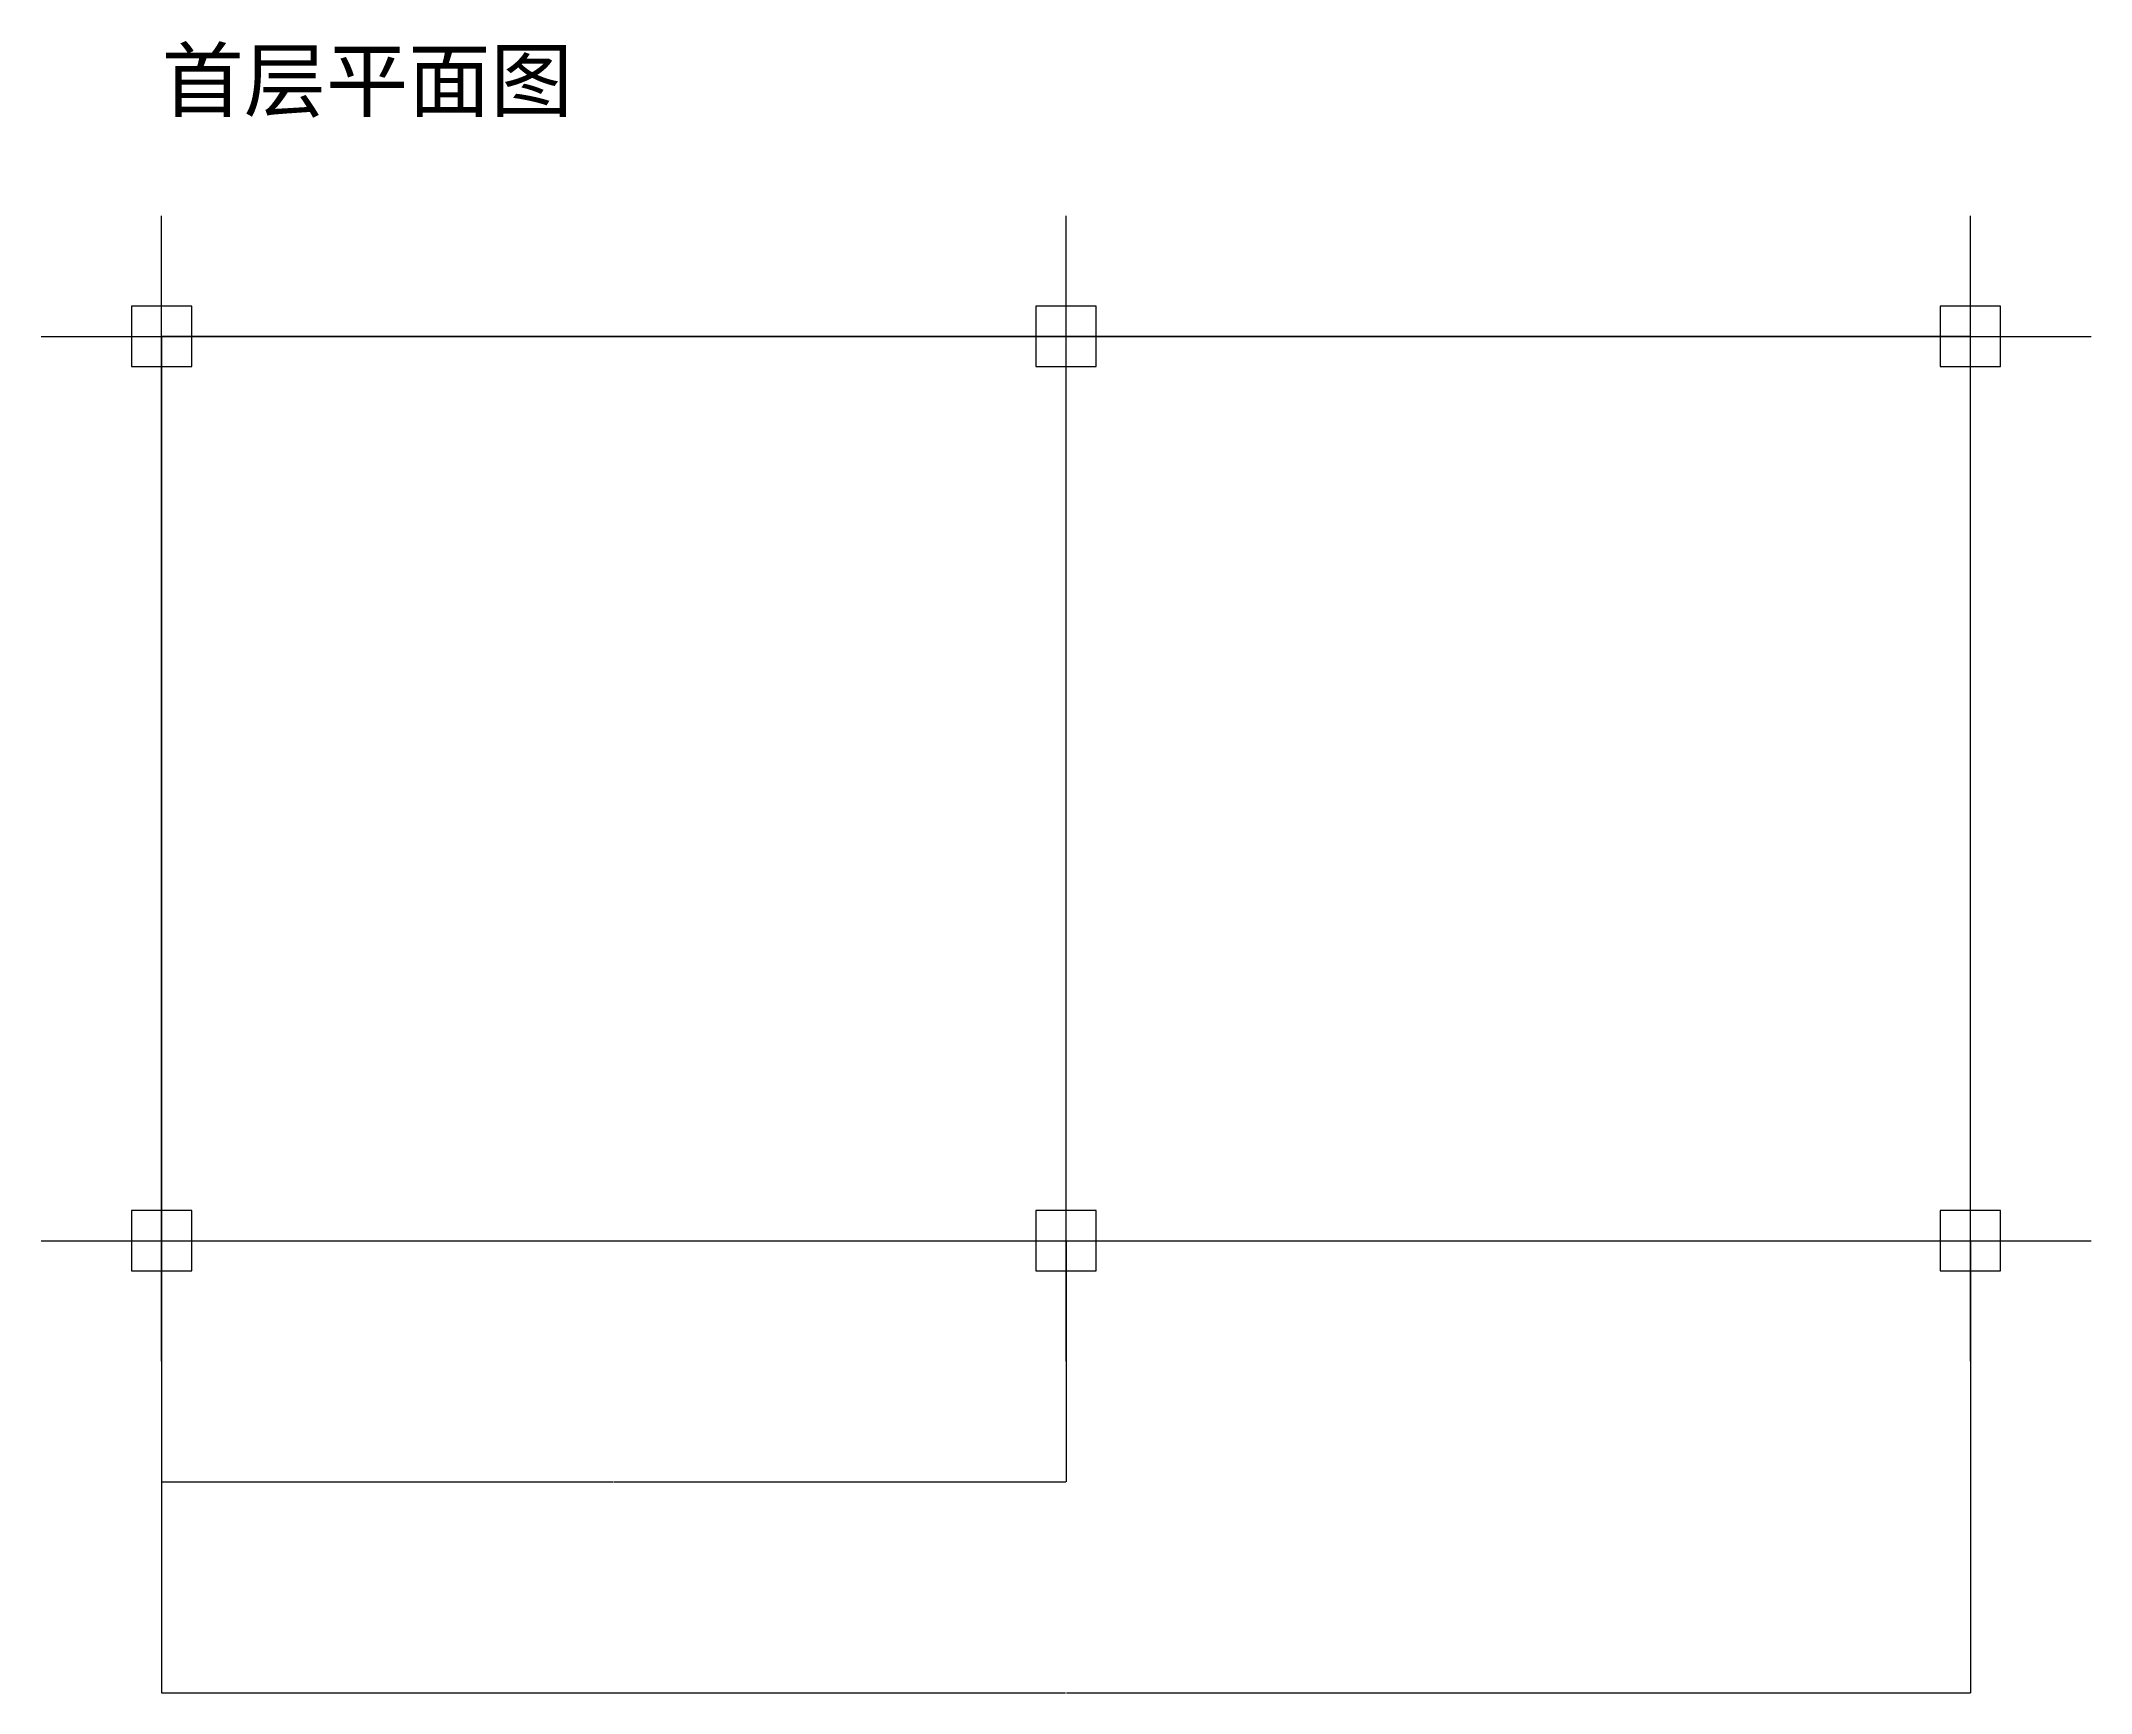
# Model space of a CAD drawing. Header units: millimetres. Extents: x -800 to 12800, y -3001 to 7960.
import ezdxf

# ---------------------------------------------------------------- set-up
doc = ezdxf.new("R2010")
doc.units = ezdxf.units.MM
for name, color, linetype in [('墙', 7, 'Continuous'), ('柱', 7, 'Continuous'), ('标注', 7, 'Continuous'), ('轴线', 7, 'Continuous')]:
    doc.layers.add(name, color=color, linetype=linetype)
doc.styles.add('HZ', font='simhei.ttf')
doc.dimstyles.get("Standard").update_dxf_attribs({"dimtxt": 2.5, "dimasz": 2.5, "dimexe": 1.25, "dimexo": 0.625, "dimtad": 1, "dimcen": 2.5, "dimazin": 3, "dimtfac": 1, "dimtmove": 0, "dimatfit": 3})

# ---------------------------------------------------------------- blocks, each defined once
blk = doc.blocks.new('柱-KZ1')
blk.add_lwpolyline([(-200, -200), (200, -200), (200, 200), (-200, 200)], close=True)
blk = doc.blocks.new('_CLOSEDFILLED')
at = {"color": 0, "linetype": 'BYBLOCK'}
blk.add_solid([(-1, 0), (0, 0), (-1, 0)], dxfattribs=at)
blk = doc.blocks.new('*D1')
for p, q in [((0, 0), (0, -1600)), ((6000, 0), (6000, -1600)), ((0.25, -1600), (2998, -1600)), ((3002, -1600), (5999.75, -1600))]:
    blk.add_line(p, q)
at = {"layer": 'Defpoints'}
for p in [(0, 0), (6000, 0), (0, -1600)]:
    blk.add_point(p, dxfattribs=at)
at = {"layer": '标注', "xscale": 0.25, "yscale": 0.25, "rotation": 180}
blk.add_blockref('_CLOSEDFILLED', (0, -1600), dxfattribs=at)
at = {"layer": '标注', "xscale": 0.25, "yscale": 0.25}
blk.add_blockref('_CLOSEDFILLED', (6000, -1600), dxfattribs=at)
at = {"layer": '标注', "insert": (3000, -1600), "char_height": 1, "attachment_point": 5}
blk.add_mtext('6000', dxfattribs=at)
blk = doc.blocks.new('*D2')
for p, q in [((0, 0), (0, -3000)), ((12000, 0), (12000, -3000)), ((0.25, -3000), (5997.5, -3000)), ((6002.5, -3000), (11999.75, -3000))]:
    blk.add_line(p, q)
at = {"layer": 'Defpoints'}
for p in [(0, 0), (12000, 0), (0, -3000)]:
    blk.add_point(p, dxfattribs=at)
at = {"layer": '标注', "xscale": 0.25, "yscale": 0.25, "rotation": 180}
blk.add_blockref('_CLOSEDFILLED', (0, -3000), dxfattribs=at)
at = {"layer": '标注', "xscale": 0.25, "yscale": 0.25}
blk.add_blockref('_CLOSEDFILLED', (12000, -3000), dxfattribs=at)
at = {"layer": '标注', "insert": (6000, -3000), "char_height": 1, "attachment_point": 5}
blk.add_mtext('12000', dxfattribs=at)

msp = doc.modelspace()

# ---------------------------------------------------------------- linework, layer by layer
at = {"layer": '墙'}
msp.add_lwpolyline([(0, 0), (12000, 0), (12000, 6000), (0, 6000)], close=True, dxfattribs=at)
at = {"layer": '轴线'}
for p, q in [((0, -800), (0, 6800)), ((6000, -800), (6000, 6800)), ((12000, -800), (12000, 6800)), ((-800, 6000), (12800, 6000)), ((-800, 0), (12800, 0))]:
    msp.add_line(p, q, dxfattribs=at)

# ---------------------------------------------------------------- block references
at = {"layer": '柱'}
for p in [(0, 6000), (6000, 6000), (12000, 6000), (0, 0), (6000, 0), (12000, 0)]:
    msp.add_blockref('柱-KZ1', p, dxfattribs=at)

# ---------------------------------------------------------------- texts
at = {"layer": '轴线', "style": 'HZ'}
msp.add_text('首层平面图', height=400, dxfattribs=at).set_placement((0, 7500))

# ---------------------------------------------------------------- dimensions: what is measured, and where the dimension line sits
at = {"layer": '标注'}
for base, p2, picture, middle in [((0, -1600), (6000, 0), '*D1', (3000, -1600)), ((0, -3000), (12000, 0), '*D2', (6000, -3000))]:
    dim = msp.add_linear_dim(base=base, p1=(0, 0), p2=p2, dimstyle='Standard', dxfattribs=at)
    dim.commit()
    dim.dimension.update_dxf_attribs({"geometry": picture, "text_midpoint": middle})

doc.saveas('drawing.dxf')
